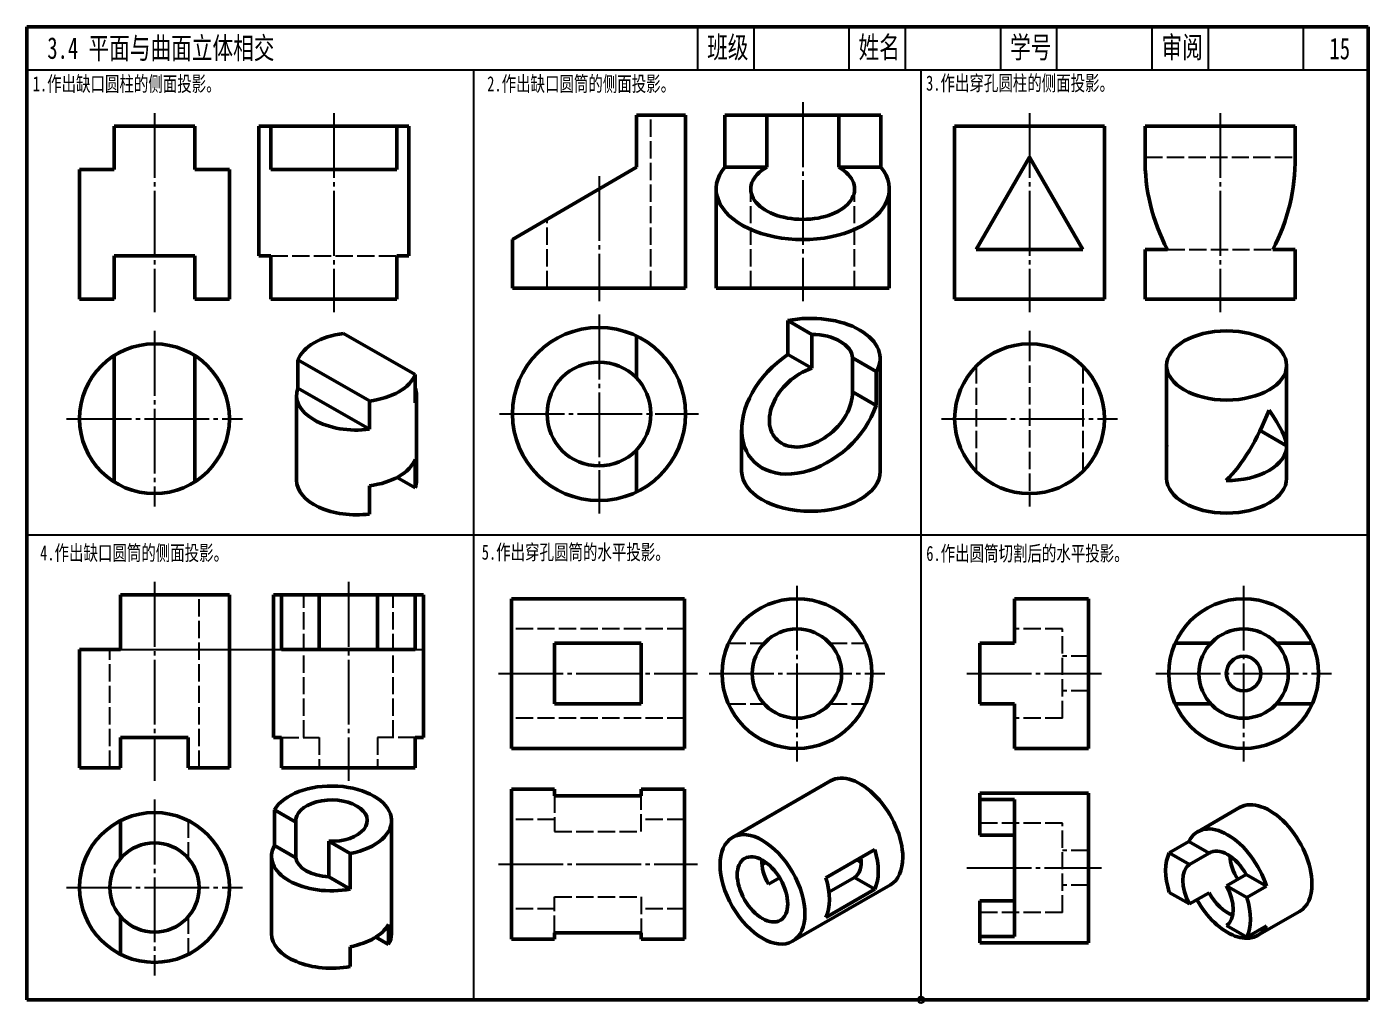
# Model space of a CAD drawing. Header units: millimetres. Extents: x 1821 to 3177, y 368 to 1466.
# Drawn here: x 2867.3 to 3177.3, y 1239.8 to 1465.6 of the extents above; entities that cross this region are included whole.
import ezdxf

# ---------------------------------------------------------------- set-up
doc = ezdxf.new("R2010")
doc.units = ezdxf.units.MM
doc.header["$PDMODE"] = 33
doc.header["$PDSIZE"] = 1.5
doc.linetypes.add('myCENTER', pattern=[18, 15, -1, 1, -1])
doc.linetypes.add('myHIDDEN', pattern=[5, 4, -1])
for name, color, linetype, lineweight in [('中心线', 7, 'myCENTER', 25), ('标题文字', 7, 'Continuous', 25), ('立体粗实线', 13, 'Continuous', 50), ('答案中心线', 1, 'myCENTER', 25), ('答案粗实线', 1, 'Continuous', 50), ('答案细实线', 1, 'Continuous', 25), ('答案虚线', 1, 'myHIDDEN', 25), ('粗实线', 7, 'Continuous', 50), ('细实线', 7, 'Continuous', 25), ('虚线', 7, 'myHIDDEN', 25)]:
    doc.layers.add(name, color=color, linetype=linetype, lineweight=lineweight)
doc.styles.add('标题汉字1-5号', font='', dxfattribs={"width": 0.7, "height": 5})
doc.styles.add('标题汉字2-3.5号', font='', dxfattribs={"width": 0.7, "height": 3.5})
doc.styles.get('标题汉字1-5号').set_extended_font_data('SimSun')
doc.styles.get('标题汉字2-3.5号').set_extended_font_data('SimSun')

msp = doc.modelspace()

# ---------------------------------------------------------------- linework, layer by layer
for p, q in [((2970.68, 1240.59), (2970.68, 1455.59)), ((3074.01, 1240.59), (3074.01, 1455.59)), ((2867.34, 1348.09), (3177.34, 1348.09))]:
    msp.add_line(p, q)
msp.add_point((3074.01, 1240.59))
at = {"layer": '中心线'}
for p, q in [((2896.84, 1445.63), (2896.84, 1399.63)), ((3099.09, 1445.63), (3099.09, 1399.63)), ((2999.58, 1431.08), (2999.58, 1402.15)), ((2999.58, 1399.07), (2999.58, 1353.07)), ((2896.84, 1395.29), (2896.84, 1354.65)), ((3099.09, 1395.29), (3099.09, 1392.29)), ((2876.52, 1374.97), (2917.16, 1374.97)), ((2976.58, 1376.07), (3022.58, 1376.07)), ((3078.77, 1374.97), (3119.42, 1374.97)), ((3099.09, 1357.65), (3099.09, 1354.65)), ((2896.84, 1337.25), (2896.84, 1291.25)), ((2941.67, 1337.25), (2941.67, 1291.25)), ((3045.33, 1336.36), (3045.33, 1295.72)), ((3148.56, 1336.36), (3148.56, 1295.72)), ((2976.33, 1316.04), (3022.33, 1316.04)), ((3025.01, 1316.04), (3065.65, 1316.04)), ((3084.57, 1316.04), (3115.69, 1316.04)), ((3128.24, 1316.04), (3168.88, 1316.04)), ((2896.84, 1286.91), (2896.84, 1246.27)), ((2876.52, 1266.59), (2917.16, 1266.59))]:
    msp.add_line(p, q, dxfattribs=at)
at = {"layer": '立体粗实线', "extrusion": (0, 0.816497, 0.57735)}
for p, q in [((3043.25, 1397.66, -2020.13), (3043.25, 1389.81, -2020.13)), ((3048.74, 1394.48, -2020.13), (3043.25, 1397.66, -2020.13)), ((2957.07, 1385.16, -2525.16), (2940.56, 1394.69, -2525.16)), ((3048.74, 1386.64, -2020.13), (3048.74, 1394.48, -2020.13)), ((3048.74, 1386.64, -2020.13), (3043.25, 1389.81, -2020.13)), ((3058.15, 1389.05, -2020.13), (3058.15, 1381.21, -2020.13)), ((3063.65, 1385.88, -2020.13), (3058.15, 1389.05, -2020.13)), ((3064.55, 1362.81, -2020.13), (3064.55, 1388.94, -2020.13)), ((2930.01, 1382.07, -2525.16), (2930.01, 1388.61, -2525.16)), ((2930.01, 1388.61, -2525.16), (2946.53, 1379.07, -2525.16)), ((3063.65, 1378.03, -2020.13), (3063.65, 1385.88, -2020.13)), ((3130.77, 1368.74, -2020.13), (3130.77, 1387.29, -2020.13)), ((3158.49, 1368.74, -2020.13), (3158.49, 1387.29, -2020.13)), ((2957.07, 1378.63, -2525.16), (2957.07, 1385.16, -2525.16)), ((2929.68, 1360.75, -2525.16), (2929.68, 1380.35, -2525.16)), ((2930.01, 1382.07, -2525.16), (2946.53, 1372.54, -2525.16)), ((2957.4, 1360.75, -2525.16), (2957.4, 1380.35, -2525.16)), ((3063.65, 1378.03, -2020.13), (3058.15, 1381.21, -2020.13)), ((2946.53, 1379.07, -2525.16), (2946.53, 1372.54, -2525.16)), ((3032.55, 1362.81, -2020.13), (3032.55, 1372.39, -2020.13)), ((3152.38, 1372.23, -2020.13), (3158.49, 1368.71, -2020.13)), ((3130.77, 1361.16, -2020.13), (3130.77, 1368.66, -2020.13)), ((3158.49, 1361.16, -2020.13), (3158.49, 1368.66, -2020.13)), ((2957.07, 1365.56, -2525.16), (2957.07, 1359.03, -2525.16)), ((2957.07, 1359.03, -2525.16), (2952.95, 1361.41, -2525.16)), ((2946.53, 1352.94, -2525.16), (2946.53, 1359.47, -2525.16)), ((3053.06, 1291.21, -2020.13), (3030.43, 1278.15, -2020.13)), ((2924.6, 1276.31, -2020.13), (2924.6, 1284.54, -2020.13)), ((2924.6, 1284.54, -2020.13), (2929.53, 1281.69, -2020.13)), ((3147.63, 1285.07, -2020.13), (3137.94, 1279.47, -2020.13)), ((2929.53, 1281.69, -2020.13), (2929.53, 1273.46, -2020.13)), ((2951.62, 1255.92, -2020.13), (2951.62, 1282.05, -2020.13)), ((2937.15, 1277.29, -2020.13), (2942.08, 1274.45, -2020.13)), ((2937.15, 1269.06, -2020.13), (2937.15, 1277.29, -2020.13)), ((3131.38, 1274.61, -2020.13), (3135.91, 1277.22, -2020.13)), ((3135.91, 1277.22, -2020.13), (3140.58, 1274.52, -2020.13)), ((2924.6, 1276.31, -2020.13), (2929.53, 1273.46, -2020.13)), ((2942.08, 1274.45, -2020.13), (2942.08, 1266.22, -2020.13)), ((3051.98, 1268.81, -2020.13), (3063.29, 1275.35, -2020.13)), ((3136.05, 1271.91, -2020.13), (3131.38, 1274.61, -2020.13)), ((3140.58, 1274.52, -2020.13), (3136.05, 1271.91, -2020.13)), ((2923.91, 1255.92, -2020.13), (2923.91, 1273.82, -2020.13)), ((3037.23, 1271.85, -2020.13), (3038.14, 1272.38, -2020.13)), ((2937.15, 1269.06, -2020.13), (2942.08, 1266.22, -2020.13)), ((3041.32, 1268.82, -2020.13), (3038.73, 1267.32, -2020.13)), ((3052.71, 1265.49, -2020.13), (3058.62, 1268.9, -2020.13)), ((3063.29, 1266.2, -2020.13), (3058.62, 1268.9, -2020.13)), ((3144.63, 1266.96, -2020.13), (3149.16, 1269.57, -2020.13)), ((3149.16, 1269.57, -2020.13), (3153.83, 1266.87, -2020.13)), ((3066.92, 1267.21, -2020.13), (3044.29, 1254.15, -2020.13)), ((3063.29, 1266.2, -2020.13), (3051.98, 1259.67, -2020.13)), ((3131.38, 1265.46, -2020.13), (3136.05, 1262.77, -2020.13)), ((3136.05, 1262.77, -2020.13), (3140.58, 1265.38, -2020.13)), ((3149.31, 1264.26, -2020.13), (3144.63, 1266.96, -2020.13)), ((3153.83, 1266.87, -2020.13), (3149.31, 1264.26, -2020.13)), ((3161.48, 1261.07, -2020.13), (3151.8, 1255.47, -2020.13)), ((2950.93, 1258, -2020.13), (2950.93, 1253.43, -2020.13)), ((3144.63, 1257.81, -2020.13), (3149.31, 1255.12, -2020.13)), ((3149.31, 1255.12, -2020.13), (3153.83, 1257.73, -2020.13)), ((2942.08, 1248.32, -2020.13), (2942.08, 1252.89, -2020.13)), ((2950.93, 1253.43, -2020.13), (2948.02, 1255.11, -2020.13))]:
    msp.add_line(p, q, dxfattribs=at)
at = {"layer": '立体粗实线'}
for centre, major_axis, ratio, start_param, end_param in [((3048.55, 1388.94, -2020.13), (16, 0), 0.57735, 5.945289, 8.191878), ((2943.54, 1386.88, -2525.16), (13.86, 0), 0.57735, 1.78799, 2.924399), ((3048.55, 1388.94, -2020.13), (9.6, 0), 0.57735, 0.020123, 1.550673), ((3048.55, 1377.79, -2020.13), (13.43, 12.49), 0.696344, 1.334161, 5.370758), ((3048.55, 1377.79, -2020.13), (8.06, 7.49), 0.696344, 0.976142, 5.728777), ((2943.54, 1386.88, -2525.16), (13.86, 0), 0.57735, 4.929582, 6.065992), ((2943.54, 1380.35, -2525.16), (13.86, 0), 0.57735, 2.924399, 4.929582), ((2943.54, 1380.35, -2525.16), (13.86, 0), 0.57735, 6.065992, 6.500379), ((3144.63, 1382.6, -2020.13), (9.02, 25.61), 0.410754, 3.844266, 4.635647), ((3144.63, 1382.6, -2020.13), (13.53, -14.79), 0.201906, 0.211276, 1.002658), ((3144.63, 1382.6, -2020.13), (9.02, 25.61), 0.410754, 2.279453, 2.285436), ((3144.63, 1368.66, -2020.13), (13.86, 0), 0.57735, 3.138822, 3.147576), ((3144.63, 1368.66, -2020.13), (13.86, 0), 0.57735, 4.706406, 6.289169), ((2943.54, 1367.29, -2525.16), (13.86, 0), 0.57735, 4.929582, 6.065992), ((3048.55, 1362.81, -2020.13), (16, 0), 0.57735, 3.141593, 6.283185), ((3144.63, 1361.16, -2020.13), (13.86, 0), 0.57735, 3.141593, 6.283185), ((2943.54, 1360.75, -2525.16), (13.86, 0), 0.57735, 3.141593, 4.929582), ((2943.54, 1360.75, -2525.16), (13.86, 0), 0.57735, 6.065992, 6.283185), ((3059.99, 1279.21, -2020.13), (-6.93, 12), 0.57735, 3.926991, 6.283185), ((2937.76, 1282.05, -2020.13), (13.86, 0), 0.57735, 5.029322, 9.107845), ((2937.76, 1282.05, -2020.13), (8.26, 0), 0.57735, 4.637908, 9.499259), ((3154.56, 1273.07, -2020.13), (6.93, -12), 0.57735, 0.785398, 3.141593), ((3144.87, 1267.47, -2020.13), (6.93, -12), 0.57735, 1.201442, 3.510947), ((2937.76, 1273.82, -2020.13), (13.86, 0), 0.57735, 2.82466, 5.029322), ((3054.33, 1275.95, -2020.13), (6.93, -12), 0.57735, 0.369354, 1.201442), ((3140.34, 1264.86, -2020.13), (6.93, -12), 0.57735, 3.510947, 4.343035), ((3144.87, 1267.47, -2020.13), (4.13, -7.15), 0.57735, 1.530792, 3.181597), ((2937.76, 1273.82, -2020.13), (8.26, 0), 0.57735, 3.216074, 4.637908), ((3043.02, 1269.42, -2020.13), (4.13, -7.15), 0.57735, 3.896398, 4.672385), ((3054.33, 1275.95, -2020.13), (4.13, -7.15), 0.57735, 0.040004, 0.919932), ((3059.99, 1279.21, -2020.13), (4.13, -7.15), 0.57735, 5.363253, 5.528379), ((3059.99, 1279.21, -2020.13), (-6.93, 12), 0.57735, 3.141593, 3.926991), ((3140.34, 1264.86, -2020.13), (4.13, -7.15), 0.57735, 3.181597, 4.672385), ((3151.16, 1271.11, -2020.13), (4.13, -7.15), 0.57735, 4.008201, 4.752393), ((3043.02, 1269.42, -2020.13), (-6.93, 12), 0.57735, 3.510947, 4.343035), ((3144.87, 1267.47, -2020.13), (-4.13, 7.15), 0.57735, 1.530792, 2.56148), ((3140.34, 1264.86, -2020.13), (4.13, -7.15), 0.57735, 0.040004, 1.530792), ((3154.56, 1273.07, -2020.13), (6.93, -12), 0.57735, 0, 0.785398), ((3144.87, 1267.47, -2020.13), (6.93, -12), 0.57735, 4.688556, 6.652539), ((3140.34, 1264.86, -2020.13), (6.93, -12), 0.57735, 0.369354, 1.201442), ((2937.76, 1255.92, -2020.13), (13.86, 0), 0.57735, 3.141593, 5.029322), ((2937.76, 1260.49, -2020.13), (13.86, 0), 0.57735, 5.029322, 5.966252), ((2937.76, 1255.92, -2020.13), (13.86, 0), 0.57735, 5.966252, 6.283185)]:
    msp.add_ellipse(centre, major_axis=major_axis, ratio=ratio, start_param=start_param, end_param=end_param, dxfattribs=at)
for centre, major_axis in [((3144.63, 1387.29, -2020.13), (13.86, 0)), ((3037.36, 1266.15, -2020.13), (6.93, -12)), ((3037.36, 1266.15, -2020.13), (4.13, -7.15))]:
    msp.add_ellipse(centre, major_axis=major_axis, ratio=0.57735, dxfattribs=at)
at = {"layer": '答案中心线'}
for p, q in [((3046.66, 1448.15), (3046.66, 1402.15)), ((2938.29, 1445.63), (2938.29, 1399.63)), ((3143.12, 1445.63), (3143.12, 1399.63)), ((2976.33, 1271.97), (3022.33, 1271.97)), ((3084.57, 1271.11), (3115.69, 1271.11))]:
    msp.add_line(p, q, dxfattribs=at)
at = {"layer": '答案粗实线'}
for p, q in [((3028.63, 1445.15), (3064.69, 1445.15)), ((3028.63, 1445.15), (3028.63, 1433.14)), ((3038.35, 1433.14), (3038.35, 1445.15)), ((3054.97, 1445.15), (3054.97, 1433.14)), ((3064.69, 1433.14), (3064.69, 1445.15)), ((2920.97, 1442.63), (2955.61, 1442.63)), ((2920.97, 1442.63), (2920.97, 1412.63)), ((2923.7, 1442.63), (2923.7, 1432.63)), ((2952.89, 1432.63), (2952.89, 1442.63)), ((2955.61, 1412.63), (2955.61, 1442.63)), ((3125.8, 1442.63), (3160.44, 1442.63)), ((3125.8, 1433.92), (3125.8, 1442.63)), ((3160.44, 1433.92), (3160.44, 1442.63)), ((2923.7, 1432.63), (2952.89, 1432.63)), ((3028.63, 1433.14), (3038.35, 1433.14)), ((3054.97, 1433.14), (3064.69, 1433.14)), ((3026.66, 1405.15), (3026.66, 1428.08)), ((3066.66, 1405.15), (3066.66, 1428.08)), ((3125.8, 1402.63), (3125.8, 1414.11)), ((3125.8, 1414.11), (3130.95, 1414.11)), ((3155.29, 1414.11), (3160.44, 1414.11)), ((3160.44, 1402.63), (3160.44, 1414.11)), ((2920.97, 1412.63), (2923.7, 1412.63)), ((2923.7, 1402.63), (2923.7, 1412.63)), ((2952.89, 1412.63), (2952.89, 1402.63)), ((2952.89, 1412.63), (2955.61, 1412.63)), ((3026.66, 1405.15), (3066.66, 1405.15)), ((2923.7, 1402.63), (2952.89, 1402.63)), ((3125.8, 1402.63), (3160.44, 1402.63)), ((2924.35, 1334.25), (2958.99, 1334.25)), ((2924.35, 1301.25), (2924.35, 1334.25)), ((2926.22, 1334.25), (2926.22, 1321.65)), ((2934.94, 1321.65), (2934.94, 1334.25)), ((2948.41, 1334.25), (2948.41, 1321.65)), ((2957.13, 1321.65), (2957.13, 1334.25)), ((2958.99, 1301.25), (2958.99, 1334.25)), ((2926.22, 1321.65), (2948.41, 1321.65)), ((2948.41, 1321.65), (2957.13, 1321.65)), ((2924.35, 1301.25), (2926.22, 1301.25)), ((2926.22, 1301.25), (2926.22, 1294.25)), ((2958.99, 1301.25), (2957.13, 1301.25)), ((2957.13, 1301.25), (2957.13, 1294.25)), ((2926.22, 1294.25), (2957.13, 1294.25)), ((2979.33, 1254.65), (2979.33, 1289.29)), ((2989.33, 1289.29), (2979.33, 1289.29)), ((2989.33, 1289.29), (2989.33, 1287.81)), ((2989.33, 1287.81), (3009.33, 1287.81)), ((3019.33, 1289.29), (3009.33, 1289.29)), ((3009.33, 1287.81), (3009.33, 1289.29)), ((3019.33, 1254.65), (3019.33, 1289.29)), ((3112.69, 1288.43), (3087.57, 1288.43)), ((3087.57, 1288.43), (3087.57, 1278.69)), ((3087.57, 1286.95), (3095.57, 1286.95)), ((3095.57, 1286.95), (3095.57, 1255.27)), ((3112.69, 1253.79), (3112.69, 1288.43)), ((3087.57, 1278.69), (3095.57, 1278.69)), ((3087.57, 1263.52), (3095.57, 1263.52)), ((3087.57, 1263.52), (3087.57, 1253.79)), ((2989.33, 1254.65), (2989.33, 1256.13)), ((2989.33, 1256.13), (3009.33, 1256.13)), ((3009.33, 1256.13), (3009.33, 1254.65)), ((2989.33, 1254.65), (2979.33, 1254.65)), ((3019.33, 1254.65), (3009.33, 1254.65)), ((3095.57, 1255.27), (3087.57, 1255.27)), ((3112.69, 1253.79), (3087.57, 1253.79))]:
    msp.add_line(p, q, dxfattribs=at)
for centre, start, end in [((3169.46, 1434.69), 179.0015, 208.117), ((3116.78, 1434.69), 331.883, 0.9985)]:
    msp.add_arc(centre, 43.67, start, end, dxfattribs=at)
for major_axis, start_param, end_param in [((20, 0), 2.694092, 6.730686), ((12, 0), 2.336074, 7.088704)]:
    msp.add_ellipse((3046.66, 1428.08), major_axis=major_axis, ratio=0.584494, start_param=start_param, end_param=end_param, dxfattribs=at)
at = {"layer": '答案细实线'}
for p, q in [((2920.97, 1442.63), (2955.61, 1442.63)), ((2889.02, 1321.65), (2958.99, 1321.65))]:
    msp.add_line(p, q, dxfattribs=at)
at = {"layer": '答案虚线'}
for p, q in [((3125.8, 1435.45), (3160.44, 1435.45)), ((3034.66, 1405.15), (3034.66, 1428.08)), ((3058.66, 1405.15), (3058.66, 1428.08)), ((3130.95, 1414.11), (3155.29, 1414.11)), ((2923.7, 1412.63), (2952.89, 1412.63)), ((2926.22, 1301.25), (2934.94, 1301.25)), ((2934.94, 1301.25), (2934.94, 1294.25)), ((2957.13, 1301.25), (2948.41, 1301.25)), ((2948.41, 1301.25), (2948.41, 1294.25)), ((2989.33, 1287.81), (2989.33, 1279.55)), ((3009.33, 1279.55), (3009.33, 1287.81)), ((2989.33, 1282.29), (2979.33, 1282.29)), ((3019.33, 1282.29), (3009.33, 1282.29)), ((3106.69, 1281.43), (3087.57, 1281.43)), ((3106.69, 1260.79), (3106.69, 1281.43)), ((2989.33, 1279.55), (3009.33, 1279.55)), ((3112.69, 1275.11), (3106.69, 1275.11)), ((3112.69, 1267.11), (3106.69, 1267.11)), ((2989.33, 1256.13), (2989.33, 1264.39)), ((2989.33, 1264.39), (3009.33, 1264.39)), ((3009.33, 1264.39), (3009.33, 1256.13)), ((2989.33, 1261.65), (2979.33, 1261.65)), ((3019.33, 1261.65), (3009.33, 1261.65)), ((3106.69, 1260.79), (3087.57, 1260.79))]:
    msp.add_line(p, q, dxfattribs=at)
at = {"layer": '粗实线'}
for p, q in [((2867.34, 1465.59), (2867.34, 1240.59)), ((3177.34, 1465.59), (2867.34, 1465.59)), ((3177.34, 1240.59), (3177.34, 1465.59)), ((3008.24, 1445.15), (3019.58, 1445.15)), ((3008.24, 1445.15), (3008.24, 1433.14)), ((3019.58, 1405.15), (3019.58, 1445.15)), ((2887.52, 1442.63), (2906.16, 1442.63)), ((2887.52, 1432.63), (2887.52, 1442.63)), ((2906.16, 1432.63), (2906.16, 1442.63)), ((3081.77, 1442.63), (3116.42, 1442.63)), ((3081.77, 1402.63), (3081.77, 1442.63)), ((3116.42, 1402.63), (3116.42, 1442.63)), ((3086.77, 1414.11), (3099.09, 1435.45)), ((3099.09, 1435.45), (3111.42, 1414.11)), ((2879.52, 1402.63), (2879.52, 1432.63)), ((2879.52, 1432.63), (2887.52, 1432.63)), ((2906.16, 1432.63), (2914.16, 1432.63)), ((2914.16, 1402.63), (2914.16, 1432.63)), ((3008.24, 1433.14), (2979.58, 1416.39)), ((2979.58, 1405.15), (2979.58, 1416.39)), ((3086.77, 1414.11), (3111.42, 1414.11)), ((2887.52, 1412.63), (2906.16, 1412.63)), ((2887.52, 1402.63), (2887.52, 1412.63)), ((2906.16, 1402.63), (2906.16, 1412.63)), ((2979.58, 1405.15), (3019.58, 1405.15)), ((2879.52, 1402.63), (2887.52, 1402.63)), ((2906.16, 1402.63), (2914.16, 1402.63)), ((3081.77, 1402.63), (3116.42, 1402.63)), ((3008.24, 1394.11), (3008.24, 1384.39)), ((2887.52, 1389.57), (2887.52, 1360.37)), ((2906.16, 1389.57), (2906.16, 1360.37)), ((3008.24, 1367.76), (3008.24, 1358.04)), ((2889.02, 1334.25), (2914.16, 1334.25)), ((2889.02, 1334.25), (2889.02, 1321.65)), ((2914.16, 1294.25), (2914.16, 1334.25)), ((2979.33, 1298.72), (2979.33, 1333.36)), ((3019.33, 1333.36), (2979.33, 1333.36)), ((3019.33, 1298.72), (3019.33, 1333.36)), ((3112.69, 1333.36), (3095.57, 1333.36)), ((3095.57, 1333.36), (3095.57, 1323.04)), ((3112.69, 1298.72), (3112.69, 1333.36)), ((2879.52, 1294.25), (2879.52, 1321.65)), ((2889.02, 1321.65), (2879.52, 1321.65)), ((3009.33, 1323.04), (2989.33, 1323.04)), ((2989.33, 1323.04), (2989.33, 1309.04)), ((3009.33, 1309.04), (3009.33, 1323.04)), ((3087.57, 1323.04), (3087.57, 1309.04)), ((3095.57, 1323.04), (3087.57, 1323.04)), ((3132.71, 1323.04), (3140.97, 1323.04)), ((3156.14, 1323.04), (3164.4, 1323.04)), ((2989.33, 1309.04), (3009.33, 1309.04)), ((3095.57, 1309.04), (3087.57, 1309.04)), ((3095.57, 1298.72), (3095.57, 1309.04)), ((3132.71, 1309.04), (3140.97, 1309.04)), ((3156.14, 1309.04), (3164.4, 1309.04)), ((2889.02, 1301.25), (2904.66, 1301.25)), ((2889.02, 1294.25), (2889.02, 1301.25)), ((2904.66, 1294.25), (2904.66, 1301.25)), ((3019.33, 1298.72), (2979.33, 1298.72)), ((3112.69, 1298.72), (3095.57, 1298.72)), ((2879.52, 1294.25), (2889.02, 1294.25)), ((2904.66, 1294.25), (2914.16, 1294.25)), ((2889.02, 1282.05), (2889.02, 1273.33)), ((2889.02, 1259.86), (2889.02, 1251.14)), ((2867.34, 1240.59), (3177.34, 1240.59))]:
    msp.add_line(p, q, dxfattribs=at)
for centre, radius in [((2999.58, 1376.07), 20), ((2896.84, 1374.97), 17.32), ((3099.09, 1374.97), 17.32), ((2999.58, 1376.07), 12), ((3045.33, 1316.04), 17.32), ((3148.56, 1316.04), 17.32), ((3045.33, 1316.04), 10.32), ((3148.56, 1316.04), 10.32), ((3148.56, 1316.04), 4), ((2896.84, 1266.59), 17.32), ((2896.84, 1266.59), 10.32)]:
    msp.add_circle(centre, radius, dxfattribs=at)
at = {"layer": '细实线'}
for p, q in [((3022.34, 1465.59), (3022.34, 1455.59)), ((3035.34, 1465.59), (3035.34, 1455.59)), ((3057.34, 1465.59), (3057.34, 1455.59)), ((3070.34, 1465.59), (3070.34, 1455.59)), ((3092.34, 1465.59), (3092.34, 1455.59)), ((3105.34, 1465.59), (3105.34, 1455.59)), ((3127.34, 1465.59), (3127.34, 1455.59)), ((3140.34, 1465.59), (3140.34, 1455.59)), ((3162.34, 1465.59), (3162.34, 1455.59)), ((3177.34, 1455.59), (2867.34, 1455.59))]:
    msp.add_line(p, q, dxfattribs=at)
at = {"layer": '虚线'}
for p, q in [((3011.58, 1405.15), (3011.58, 1445.15)), ((2987.58, 1405.15), (2987.58, 1421.07)), ((3099.09, 1392.29), (3099.09, 1357.65)), ((3086.77, 1387.15), (3086.77, 1362.8)), ((3111.42, 1387.15), (3111.42, 1362.8)), ((2907.16, 1294.25), (2907.16, 1334.25)), ((2931.35, 1301.25), (2931.35, 1334.25)), ((2951.99, 1301.25), (2951.99, 1334.25)), ((3019.33, 1326.36), (2979.33, 1326.36)), ((3106.69, 1326.36), (3095.57, 1326.36)), ((3106.69, 1305.72), (3106.69, 1326.36)), ((2886.52, 1294.25), (2886.52, 1321.65)), ((3029.48, 1323.04), (3037.74, 1323.04)), ((3052.91, 1323.04), (3061.17, 1323.04)), ((3112.69, 1320.04), (3106.69, 1320.04)), ((3112.69, 1312.04), (3106.69, 1312.04)), ((3029.48, 1309.04), (3037.74, 1309.04)), ((3052.91, 1309.04), (3061.17, 1309.04)), ((3019.33, 1305.72), (2979.33, 1305.72)), ((3106.69, 1305.72), (3095.57, 1305.72)), ((2904.66, 1282.05), (2904.66, 1273.33)), ((2904.66, 1259.86), (2904.66, 1251.14))]:
    msp.add_line(p, q, dxfattribs=at)

# ---------------------------------------------------------------- texts
at = {"layer": '标题文字', "width": 0.7}
for s, height, style, p in [('3.4 平面与曲面立体相交', 5, '标题汉字1-5号', (2872.08, 1458.18)), ('班级', 5, '标题汉字1-5号', (3024.57, 1458.35)), ('姓名', 5, '标题汉字1-5号', (3059.57, 1458.35)), ('学号', 5, '标题汉字1-5号', (3094.57, 1458.35)), ('审阅', 5, '标题汉字1-5号', (3129.57, 1458.35)), ('15', 5, '标题汉字1-5号', (3168.4, 1458.08)), ('1.作出缺口圆柱的侧面投影。', 3.5, '标题汉字2-3.5号', (2868.7, 1450.66)), ('2.作出缺口圆筒的侧面投影。', 3.5, '标题汉字2-3.5号', (2973.74, 1450.66)), ('3.作出穿孔圆柱的侧面投影。', 3.5, '标题汉字2-3.5号', (3075.17, 1450.83)), ('4.作出缺口圆筒的侧面投影。', 3.5, '标题汉字2-3.5号', (2870.42, 1342.2)), ('5.作出穿孔圆筒的水平投影。', 3.5, '标题汉字2-3.5号', (2972.48, 1342.38)), ('6.作出圆筒切割后的水平投影。', 3.5, '标题汉字2-3.5号', (3075.21, 1342.09))]:
    msp.add_text(s, height=height, dxfattribs=dict(at, style=style)).set_placement(p)

doc.saveas('drawing.dxf')
